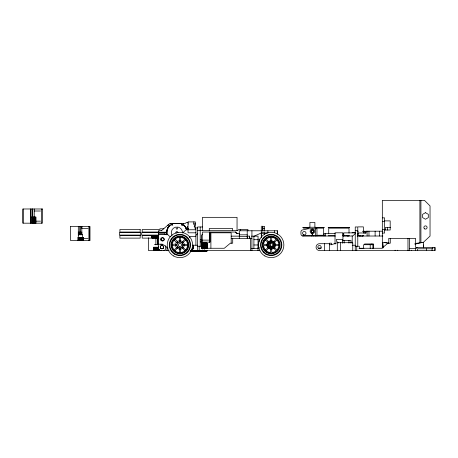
<?xml version="1.0" encoding="UTF-8"?>
<svg xmlns="http://www.w3.org/2000/svg" width="458" height="458" viewBox="0 0 458 458"><rect width="100%" height="100%" fill="white"/><g stroke="black" fill="none" stroke-linecap="round" stroke-linejoin="round"><path stroke-width="0.69" d="M78.312 237.816L78.312 226.458M79.784 234.977L79.784 226.458M80.287 234.977L80.287 226.458M81.81 234.977L81.81 226.458L81.81 228.485L88.028 228.485M88.909 240.656L88.909 226.458M89.722 240.656L89.722 226.458M202.814 248.671L202.814 247.457L202.052 245.849L202.682 244.858L202.659 243.324L201.589 242.729M206.758 248.671C205.86 246.988 208.213 243.021 205.55 242.729M205.986 242.729L206.827 243.456L207.045 248.671L206.758 242.946L200.965 242.74M382.928 247.847L382.928 242.437L388.808 243.078M423.49 247.847L423.49 242.437L414.874 243.501M196.11 251.333L196.219 250.486L195.474 250.618L197.587 250.486L195.474 250.486C195.629 251.522 191.501 251.763 191.616 250.486M204.875 251.345C206.833 249.553 203.69 252.53 204.491 250.079L204.308 251.345L204.377 250.079M196.969 251.333L197.129 250.486M206.93 248.322L206.758 247.457L206.512 248.196L206.512 245.849L206.203 247.022L206.512 248.196L207.022 243.536L206.174 242.729M203.449 242.729L205.184 243.456L204.594 246.581L204.594 243.587L204.491 244.858L203.323 247.022L203.982 248.196L205.144 245.706L205.155 243.324L204.457 242.729M206.793 246.009L206.816 244.858L207.005 248.196L207.005 245.849M206.735 248.614L206.758 247.457L206.787 248.671M207.033 243.45L206.684 242.889L201.171 242.889M206.306 248.648L205.9 247.022C206.764 238.927 207.342 244.732 206.942 248.196M198.589 251.345C199.476 249.828 197.85 251.35 197.049 251.184M200.06 250.618L198.074 250.486L200.06 250.618L198.074 250.618L198.892 250.618M203.982 248.648L203.089 247.022L204.279 244.858C202.934 241.498 208.882 242.734 206.3 245.706L206.295 243.587L205.928 246.581L205.928 243.587L204.995 247.022L205.487 248.196C205.619 246.576 207.491 243.999 205.802 242.769M199.385 251.345L199.751 250.486M206.644 247.022L206.718 243.587L207.039 243.587L207.045 246.581L206.684 242.889L206.993 243.324M205.928 251.333C207.308 249.902 207.234 251.425 205.55 251.345M200.152 251.345L200.575 250.486M207.01 248.322L207.045 247.457M205.882 248.614L205.487 245.849L205.487 248.196L205.928 247.457L206.3 248.322M201.365 250.486L200.89 251.345M207.027 244.83L206.93 245.706L206.873 243.084L203.976 242.729M206.97 250.486L206.747 251.121L206.123 251.333M202.115 250.486L201.589 251.345M201.898 251.184L202.293 250.486L200.512 250.486L200.398 251.184L199.602 251.184M200.049 250.749C199.923 251.322 197.146 251.66 197.581 250.618M206.93 245.706L206.924 243.587L206.758 246.581L206.718 244.858M204.526 248.614L204.594 247.457L203.982 245.849L203.982 248.196L204.594 247.457L205.144 248.322M203.449 251.345L204.113 250.486M202.253 242.729L202.82 243.456L202.814 246.581L202.052 248.196L201.262 247.022L202.052 245.849L202.052 248.196L202.814 247.457L203.524 248.322M204.68 250.486L203.976 251.345M274.205 245.368C274.892 241.503 268.508 240.662 268.17 244.572C267.483 248.436 273.867 249.278 274.205 245.368L279.26 245.58M278.756 245.58L278.727 245.963A7.603 7.603 0 0 1 277.222 249.599L276.97 249.891L273.621 246.793M205.241 251.345L206.037 250.486L205.327 251.184M205.802 251.305L206.369 250.486M202.728 248.614L202.814 247.457M206.587 250.618L206.026 250.618M206.249 251.305L206.713 250.618M204.886 251.184C206.003 251.883 207.737 249.828 206.684 251.184L190.768 250.99L193.511 251.345M207.045 250.486L206.816 250.486M206.667 245.94L206.667 248.104M204.016 251.345L204.136 250.079M166.821 231.788L166.935 234.324M166.832 231.674L167.37 229.223M201.434 246.478C204.858 240.96 200.077 251.562 203.936 244.83L203.936 242.917L204.388 242.889L205.596 243.324L205.144 245.706L205.631 244.83M206.575 248.104L206.575 245.929M206.3 245.706L206.598 243.587C204.543 243.204 206.753 242.671 206.804 243.009M270.758 247.978L270.581 252.535L270.197 252.513A7.603 7.603 0 0 1 266.556 251.007L266.27 250.749M271.617 241.961L271.794 236.901M206.798 250.646L206.707 251.156L206.993 250.749M202.877 251.345C204.205 250.434 202.842 250.383 202.253 251.345M200.449 251.093C202.51 251.98 202.436 250.011 204.176 250.486L203.839 251.184M197.524 251.121L195.474 251.036L197.53 251.093L197.072 251.093M203.936 251.156C204.68 251.442 204.228 249.65 205.631 250.486L205.413 251.093L202.104 251.156M166.792 233.07A10.191 10.191 0 0 1 166.815 231.737L167.388 229.137A10.191 10.191 0 0 1 168.246 227.334M202.676 250.079L202.402 251.345L202.35 250.079M203.839 242.889L204.176 244.83L202.814 246.581L203.495 243.587L202.877 242.729M204.113 243.587L203.524 245.706L203.489 243.456M202.516 244.858C204.119 241.698 201.44 242.334 202.293 244.83L201.503 245.706L202.144 242.98L201.228 242.98M206.77 251.093C206.753 251.184 206.237 250.681 206.615 251.184M206.1 248.648L205.528 247.022L206.1 245.379M167.433 229.046L168.538 226.91M200.398 251.127L198.039 250.99M206.93 250.915L206.793 250.749M205.384 248.648L204.72 247.022L205.608 244.858L205.608 242.946M206.484 251.184L206.558 250.749M205.882 250.99L206.558 251.093M167.388 229.137L168.607 226.773L170.233 224.993L168.733 226.636M206.392 242.98L206.833 243.255M205.047 248.648L204.119 247.022L205.356 244.83L205.86 244.858L205.928 246.581L206.026 243.456L205.241 242.729M206.787 242.98L206.793 243.324M269.361 247.406L265.909 251.11M273.014 242.54L276.466 238.836M204.039 243.198L202.659 243.324L204.079 243.324M265.405 240.049L265.153 240.341A7.603 7.603 0 0 0 263.648 243.977L263.625 244.36L268.176 244.543M205.802 251.093L206.873 250.99M201.308 245.706C204.474 243.788 199.688 243.101 202.161 243.009M202.802 243.324L204.108 243.456M175.002 250.749L178.099 247.406L177.509 246.822L174.143 249.891L173.891 249.599A7.603 7.603 0 0 1 172.38 245.963L172.38 243.977A7.603 7.603 0 0 1 173.891 240.341L175.294 238.939A7.603 7.603 0 0 1 178.929 237.433L180.916 237.433A7.603 7.603 0 0 1 184.551 238.939L184.843 239.191L181.746 242.54L182.353 243.146L185.702 240.049M195.932 235.303L197.667 233.563M259.188 247.847L258.512 248.522L251.408 248.522M265.05 250.251L268.754 246.793M277.325 239.694L273.621 243.146M355.242 233.563L352.202 236.603L352.202 243.238M417.101 247.509L416.087 248.522L409.498 248.522M202.814 250.486L204.079 250.749M182.605 233.013L186.005 229.761L195.892 229.761L195.892 245.225M206.638 243.066L206.209 243.084C206.031 244.881 207.417 240.502 206.758 246.581L206.758 243.587M422.94 242.723L430.039 236.099L430.039 205.928L424.463 200.352L382.327 200.352L382.327 247.887M276.105 250.749L275.819 251.007A7.603 7.603 0 0 1 272.178 252.513L271.794 252.535L271.617 247.978M204.972 242.98L205.487 243.084C203.833 242.694 204.239 243.37 205.596 243.324L204.423 243.198M205.997 243.324L206.627 243.456M161.434 230.672L169.683 223.573L184.992 223.573L186.515 222.411L188.032 222.411M204.646 243.324L204.594 246.581L204.606 243.198M183.635 223.475L181.694 224.993L181.694 223.613L172.551 223.475L172.551 224.993L170.582 223.515M202.293 250.486L200.552 250.749M202.516 242.946L202.831 242.98M205.802 242.98L206.713 243.181M362.81 236.019L363.669 235.521M254.201 236.151L261.3 232.956L267.89 232.956L267.89 230.775M206.352 251.093L206.764 250.778M199.745 250.618L200.066 250.486M329.439 244.715L331.466 244.715L337.3 242.688L352.763 242.688L352.763 250.549M197.123 250.618L197.587 250.486M414.874 244.211L421.715 242.437M194.369 251.333L194.369 250.486L194.965 250.612C193.116 251.139 191.152 250.337 194.965 250.486L194.965 251.156L194.369 251.184M191.616 250.618C193.293 250.492 191.667 251.333 190.746 250.875M202.82 250.618L204.108 250.618M202.654 250.778L204.039 250.875M202.619 250.904L203.987 250.99M268.176 245.402L263.625 245.58L263.648 245.963A7.603 7.603 0 0 0 265.153 249.599L265.405 249.891M274.199 244.543L279.26 244.36M205.155 250.749L205.545 250.892L204.451 250.778L205.774 250.875M312.757 232.624L312.047 232.624M204.76 242.917L205.768 242.946L204.875 242.729M194.369 250.875L194.965 251.007C192.606 251.081 191.141 250.973 194.965 250.875L194.369 250.749L194.965 250.749M270.581 237.404L270.197 237.433A7.603 7.603 0 0 0 266.556 238.939L266.27 239.191L269.361 242.54M195.474 250.921L197.564 250.892L195.474 250.784L196.19 250.99M193.459 250.99L192.864 251.03L193.465 251.093M194.965 251.156L196.179 251.093M196.213 250.618L195.474 250.652L196.207 250.749M194.965 250.612L192.824 250.618L193.448 250.486L192.824 250.646L193.453 250.875L192.841 250.875M198.886 250.749L198.062 250.778L200.02 250.892L199.734 250.749M198.864 250.875L198.051 250.904L198.806 251.093M206.478 242.98L206.529 242.946M201.961 251.093L200.495 250.99M202.585 243.084L203.987 243.084M190.791 251.093L192.371 251.093L191.65 250.99M34.258 211.012L40.476 211.012M382.327 217.848L384.611 217.848L384.611 233.059L382.327 233.059M384.611 220.888L390.187 220.888L390.187 230.013L384.611 230.013M35.638 221.151L40.476 221.151M382.327 221.397L384.611 221.397M188.29 221.901L195.389 221.901L195.389 226.212L194.118 226.212M188.032 223.928L188.541 223.928M193.488 223.928L195.389 223.928M172.809 224.993L170.067 224.993L169.615 225.388A10.345 10.345 0 0 0 166.941 230.025L166.603 232.195L158.525 232.195L158.525 230.672L161.817 230.672M358.293 226.887L363.366 226.887L363.366 232.973M202.488 226.973L197.667 226.973L197.667 250.549M308.852 227.242L315.951 227.242M302.875 227.397L309.087 227.397M315.82 227.397L324.167 227.397M328.226 227.397L349.523 227.397M390.502 227.397L385.453 227.397L385.453 229.933M302.875 227.649L308.2 227.649M316.278 227.649L324.167 227.649M328.226 227.649L349.523 227.649M194.536 227.947L197.69 227.947M303.379 228.158L308.452 228.158M316.146 228.158L323.663 228.158L323.663 235.257L317.4 235.257M262.875 228.49L264.65 228.49M159.859 228.788L163.844 228.788M186.2 228.788L187.03 228.788M187.465 228.788L188.616 228.788M160.037 229.51L142.209 229.51L142.209 232.04L159.521 232.04M382.327 229.51L384.611 229.51M197.667 230.523L237.776 230.523L238.79 229.51L247.915 229.51L247.915 230.775M355.242 230.523L357.778 230.523M382.859 231.198L366.085 231.198L366.085 232.973L357.973 232.973L357.973 236.019M357.154 231.25L358.419 231.25M362.679 231.25L365.37 231.25L365.37 233.311M159.882 232.549L141.705 232.549L141.705 235.086L158.834 235.086M195.892 232.801L188.032 232.801L188.032 221.901M355.454 232.876L343.792 232.876L343.792 236.019M264.65 233.059L261.249 233.059L261.3 236.654M335.25 233.483L324.109 233.483L324.109 236.019M239.294 233.563L236.763 233.563L235.24 232.04M158.525 233.815L165.006 233.815L165.418 234.473M166.638 234.473L164.863 234.473L164.863 233.815M158.525 234.473L167.651 234.473L169.529 236.351L170.891 236.351M78.828 234.57L82.577 234.57L82.577 237.359M239.294 234.828L247.206 234.828M158.72 235.378L151.816 235.378L151.816 237.914L158.72 237.914M158.525 235.589L142.209 235.589L142.209 238.126L158.789 238.126M302.875 235.761L324.167 235.761M328.226 235.761L334.798 235.761M342.945 235.761L349.523 235.761M302.875 236.019L335.451 236.019M342.853 236.019L352.156 236.019L352.156 235.555M357.154 236.019L382.859 236.019M231.181 236.151L239.649 236.151M247.206 236.151L249.587 236.151L249.587 238.177L251.923 238.177L251.923 230.775M251.408 236.151L258.054 236.151L258.003 250.549M195.892 236.351L189.555 236.351L189.555 237.679M239.294 236.351L247.206 236.351M261.249 236.351L261.713 236.351M231.181 238.378L251.923 238.378L251.923 250.549M83.19 238.629L88.028 238.629M253.898 239.7L258.054 239.7M200.203 239.9L201.726 239.9M202.144 240.118L208.619 240.118M200.203 241.675L201.726 241.675M201.131 242.145L210.004 242.145L210.004 232.206M201.829 242.82L206.569 242.82M203.919 242.98L202.722 243.084M201.314 243.198L202.218 243.135M201.343 243.324L202.253 243.255M201.36 243.456L202.293 243.587M202.682 243.587L204.176 243.587M204.491 243.587L205.631 243.587M329.228 243.702L319.495 243.702A3.424 3.424 0 0 0 316.077 247.125A3.424 3.424 0 0 0 319.495 250.549L435.1 250.549L435.1 247.509L415.578 247.509L415.578 238.378L388.756 238.378L388.756 243.198M158.525 244.211L162.584 244.211M172.357 244.36C178.431 243.347 178.431 246.593 172.357 245.58M187.488 244.36L182.931 244.543L182.937 245.368L187.488 245.58M154.415 244.463L158.468 244.463M372.984 244.715L363.623 244.715L363.623 248.368M204.279 244.858L204.119 247.022M206.289 244.83L207.045 244.858L207.033 247.022L206.444 247.022M253.898 244.973L258.054 244.973M192.394 245.225L197.667 245.225M352.202 245.225L355.242 245.225M197.667 246.238L201.726 246.238M269.836 246.238L272.539 246.238M355.242 246.238L359.301 246.238L359.301 248.265L381.863 248.265L387.949 243.198L390.279 243.198L390.279 238.378M205.528 247.022L205.86 243.587M205.9 247.022L206.203 247.022M158.754 247.251L153.441 247.251L153.441 250.549M258.003 247.509L259.016 247.509M321.424 248.013L318.585 248.013L319.26 248.86M359.009 248.368L363.944 248.368M160.672 248.522L163.437 248.522M190.717 250.486L192.32 250.486M169.105 250.549L148.478 250.549L148.478 237.771M190.809 250.549L259.938 250.549M190.723 250.618L192.32 250.618M200.57 250.618L202.287 250.618M205.625 250.618L204.457 250.749M190.728 250.749L192.326 250.749M200.53 250.875L202.093 250.749M205.11 250.875L205.482 251.007L204.365 250.99M190.104 251.333L206.444 251.305M197.117 250.749L197.575 250.749M205.986 251.093L206.329 251.121M194.369 251.093L194.965 251.104L194.369 250.99M191.633 250.875L192.343 250.892L191.621 250.749M197.089 250.99L197.547 251.007L197.106 250.875M191.667 251.093L192.377 251.121M199.682 250.99L199.991 251.007L199.711 250.875M271.794 237.404L272.178 237.433A7.603 7.603 0 0 1 275.819 238.939L276.105 239.191M186.658 229.716L185.547 227.22L183.858 225.164L181.694 224.993L183.795 224.993L184.242 225.388A10.345 10.345 0 0 1 186.921 230.025M205.51 243.118L205.052 243.084L205.573 243.255M199.642 251.093L199.951 251.121M206.209 243.084L206.541 243.198M205.356 251.156L205.052 250.99M205.155 243.324L205.631 243.536L205.19 243.587L205.144 245.706M202.82 243.456L203.495 243.587M384.703 242.437L388.808 243.501M358.849 235.521L359.707 236.019M206.959 243.255L207.01 245.706L206.901 243.587M268.754 243.146L265.05 239.694M167.914 248.013L164.559 245.505A6.475 6.475 0 0 0 160.678 244.211M174.544 250.349L175.294 251.007A7.603 7.603 0 0 0 178.929 252.513L180.916 252.513A7.603 7.603 0 0 0 184.551 251.007L185.954 249.599A7.603 7.603 0 0 0 187.465 245.963L187.465 243.977A7.603 7.603 0 0 0 185.954 240.341L185.301 239.591M183.629 224.993L185.438 227.088M276.466 251.11L273.014 247.406M237.267 233.563L235.744 232.04L202.488 232.04L202.488 234.576L201.726 235.086L201.726 248.265L224.288 248.265L230.374 243.198L232.704 243.198L232.704 238.378M175.002 239.191C180.017 242.769 177.721 245.064 174.143 240.049M185.702 249.891L182.353 246.793L181.774 247.383L184.843 250.749M338.262 242.946L336.327 240.914L336.327 239.494L342.361 239.494L342.361 240.41L350.983 240.41L350.983 243.141M276.97 240.049L277.222 240.341A7.603 7.603 0 0 1 278.727 243.977L278.756 244.36M202.287 247.022L203.524 248.648M201.434 247.566L202.155 248.648M185.605 227.345L186.606 229.555M195.892 229.761L193.866 223.928L193.866 221.901M206.781 246.581L206.873 247.022M270.758 241.961L270.581 236.901M202.682 244.858L202.814 246.581M201.365 243.587L201.503 245.706M166.678 234.049L166.586 232.704L158.525 232.704L158.525 248.522A2.027 2.027 0 0 0 160.552 250.549M166.815 231.737L166.941 234.393M203.009 250.079L203.054 251.345M204.463 250.079L204.474 251.345M207.01 245.706L207.005 243.587L207.045 246.581M434.831 247.509L434.831 250.549M432.821 247.509L432.821 248.774L417.507 248.774L417.507 250.549M432.06 248.774L432.06 250.549M426.432 248.774L426.432 250.549M423.49 244.973L423.49 247.566M420.913 200.352L420.913 242.774M419.9 200.352L419.9 242.774M415.578 248.522L415.578 250.549M411.324 250.205L411.324 250.549M409.498 238.378L409.498 250.549M408.685 250.205L408.685 250.549M407.975 238.378L407.975 250.549M397.733 250.205L397.733 250.549M395.099 250.205L395.099 250.549M387.479 227.397L387.479 230.048M382.928 244.973L382.928 248.013M379.619 231.198L379.619 236.019M375.119 231.198L375.119 236.019M373.259 248.574L373.259 243.959L364.637 243.959L364.637 244.715M372.984 243.959L372.984 248.602M371.232 243.959L371.232 244.715M370.213 244.715L370.213 248.602M368.976 231.198L368.976 236.019M367.098 231.198L367.098 236.019M364.099 231.25L364.099 233.294M358.145 232.973L358.145 234.193M357.778 246.238L357.778 226.973L355.242 226.973L355.242 250.549M356.765 246.238L356.765 250.549M355.454 233.66L355.454 232.618L352.156 232.618L352.156 232.927M349.013 233.128L349.013 228.158L328.73 228.158L328.73 233.838M348.95 240.41L348.95 243.141M344.135 240.41L344.135 243.141M343.031 233.328L343.031 235.561M342.939 240.914L342.939 232.801L335.027 232.801L335.027 244.16M342.613 240.41L342.613 243.25M340.34 242.688L340.34 250.549M337.3 242.688L337.3 250.549M331.466 244.715L331.466 243.198L329.439 243.198L329.439 250.297M325.38 233.483L325.38 236.019M324.567 243.702L324.567 250.549M316.965 236.019L316.965 228.765L308.091 228.765L302.435 229.973A1.878 1.878 0 0 0 300.946 231.811L300.946 233.986A2.027 2.027 0 0 0 302.973 236.019M315.447 228.765L315.447 236.019M314.886 227.242L314.886 222.428L309.917 222.428L309.917 227.242M313.163 236.019L313.163 235.509L312.659 235.509L312.659 232.635M312.15 232.635L312.15 235.509L311.64 235.509L311.64 236.019M277.525 234.107L277.525 230.775L239.294 230.775L239.294 238.378M277.256 230.775L277.256 234.015M274.485 230.775L274.485 232.716M270.678 242.826L270.678 246.238M264.65 231.101L264.65 226.464L262.875 226.464L262.875 231.101M264.65 232.927L264.65 234.376M262.617 226.16L262.617 230.838M261.501 233.059L261.501 237.748M261.3 226.16L261.3 232.956M259.068 238.939L259.068 241.732M253.898 236.151L253.898 248.522M250.4 238.378L250.4 250.549M249.536 236.151L249.536 238.28M247.406 236.151L247.406 238.28M247.206 230.775L247.206 238.378M240.307 229.51L240.307 230.775M237.049 230.523L237.049 217.338L202.47 217.338L202.488 230.689M232.601 230.523L232.601 228.49L209.277 228.49L209.277 230.523M231.181 243.261L231.181 232.801L210.903 232.801L210.903 248.139M209.798 232.206L209.798 242.145M209.495 232.206L209.495 242.145M202.144 234.628L202.144 242.145M202.104 242.917L202.104 244.194M200.203 226.973L200.203 246.238M199.19 246.238L199.19 250.549M193.356 245.064L193.356 247.887M187.706 226.212L187.706 228.239A11.668 11.668 0 0 1 188.198 229.681M180.532 237.404L180.349 241.961L179.49 241.961L179.313 237.404M180.532 252.535L180.349 247.978L179.49 247.978L179.313 252.535M166.993 247.125L166.993 250.549M165.573 245.86L165.573 248.522A2.027 2.027 0 0 1 163.546 250.549M161.061 237.925L161.061 240.765M159.098 249.232L159.098 250.549M158.989 249.232L158.989 250.549M158.033 247.251L158.033 250.549M157.913 235.378L157.913 237.914M157.873 237.771L157.861 244.87M157.821 247.251L157.821 250.549M157.689 235.378L157.684 237.914M157.638 247.251L157.638 250.549M157.426 235.378L157.426 237.914M157.352 237.771L157.352 244.87M156.974 247.251L156.974 250.549M156.527 235.378L156.527 237.914M156.527 247.251L156.527 250.549M156.321 235.378L156.321 237.914M156.241 235.378L156.241 237.914M156.104 247.251L156.104 250.549M155.88 237.771L155.88 244.87M155.903 247.251L155.903 250.549M155.749 247.251L155.749 250.549M155.399 235.378L155.399 237.914M155.336 247.251L155.336 250.549M155.279 235.378L155.279 237.914M155.193 235.378L155.193 237.914M155.096 235.378L155.096 237.914M154.495 247.251L154.489 250.549M154.34 247.251L154.34 250.549M154.186 235.378L154.186 237.914M154.031 235.378L154.031 237.914M153.499 247.251L153.499 250.549M153.281 235.378L153.281 237.914M153.155 235.378L153.155 237.914M152.577 235.378L152.577 237.914M152.48 235.378L152.48 237.914M152.09 235.378L152.09 237.914M152.033 235.378L152.033 237.914M83.556 240.656L83.556 237.359L77.849 237.359L77.849 240.656M83.07 237.359L83.07 240.656M82.955 237.359L82.955 240.656M82.022 237.359L82.022 240.656M81.81 231.937L81.81 234.702M81.679 237.359L81.679 240.656M81.49 237.359L81.49 240.656M80.934 237.359L80.934 240.656M80.471 237.359L80.471 240.656M80.287 231.937L80.287 234.702M79.915 237.359L79.915 240.656M79.784 231.937L79.784 234.702M79.761 237.359L79.761 240.656M79.726 237.359L79.726 240.656M79.389 237.359L79.389 240.656M78.455 237.359L78.455 240.656M78.312 231.937L78.312 235.177M78.335 237.359L78.335 240.656M41.357 208.985L41.357 223.183M35.987 223.183L35.987 217.098L30.892 217.098L30.955 223.183M35.438 217.098L35.438 223.183M35.318 217.098L35.318 223.183M34.419 217.098L34.419 223.183M34.258 208.985L34.224 220.138M34.018 217.098L34.018 223.183M33.926 217.098L33.926 223.183M33.737 217.098L33.737 223.183M33.314 217.098L33.314 223.183M32.856 217.098L32.856 223.183M32.736 208.985L32.736 217.504M32.232 208.985L32.243 223.183M32.157 217.098L32.157 223.183M31.945 217.098L31.991 223.183M31.012 208.985L31.012 217.504M30.457 208.985L30.457 223.183M23.1 208.985L23.1 223.183M274.794 246.467A3.904 3.904 0 0 1 274.571 246.925M273.14 248.351A3.904 3.904 0 0 1 272.682 248.579M269.693 248.579A3.904 3.904 0 0 1 268.812 248.07M268.09 247.349A3.904 3.904 0 0 1 267.581 246.467M267.581 243.479A3.904 3.904 0 0 1 267.804 243.021M269.235 241.589A3.904 3.904 0 0 1 269.693 241.366M271.188 241.068A3.904 3.904 0 0 1 271.697 241.103M272.682 241.366A3.904 3.904 0 0 1 273.14 241.589M274.571 243.021A3.904 3.904 0 0 1 274.794 243.479M275.058 244.463A3.904 3.904 0 0 1 275.092 244.973M348.841 235.647A1.265 1.265 0 0 1 347.044 235.647M348.452 235.63A1.013 1.013 0 0 1 347.433 235.63M362.45 235.698A2.382 2.382 0 0 1 360.068 235.698M360.246 236.019A2.382 2.382 0 0 1 359.055 235.698M363.463 235.698A2.382 2.382 0 0 1 362.272 236.019M362.891 231.33A2.382 2.382 0 0 1 363.463 231.571M176.198 233.34A1.013 1.013 0 0 1 175.878 232.635L175.906 232.372A1.013 1.013 0 0 1 177.12 231.611A1.013 1.013 0 0 1 177.881 232.83M172.065 235.395A5.576 5.576 0 0 1 175.437 227.214L176.387 227.088C175.328 229.968 178.46 229.864 177.401 227.088L178.328 227.208A5.576 5.576 0 0 1 182.467 232.59M185.553 227.105A10.191 10.191 0 0 1 186.681 229.51M166.97 234.92A10.191 10.191 0 0 1 169.454 225.634M183.858 225.164A10.191 10.191 0 0 1 186.646 229.641M192.99 246.988A1.265 1.265 0 0 1 191.765 249.112M193.07 247.623A1.013 1.013 0 0 1 193.07 248.15M192.967 248.396A1.013 1.013 0 0 1 192.6 248.763M193.167 246.81A1.523 1.523 0 0 1 191.696 249.358M161.92 250.549A3.424 3.424 0 0 1 161.039 250.434M158.617 248.013A3.424 3.424 0 0 1 158.617 246.238M70.658 226.458L70.658 240.656L89.923 240.656L89.923 226.458L70.658 226.458M204.594 247.457L204.594 248.671L204.594 247.457M205.928 247.457L205.928 248.671L205.928 247.457M175.649 244.412C174.675 249.885 183.721 251.076 184.196 245.534C185.169 240.061 176.124 238.87 175.649 244.412M266.917 244.412C265.938 249.885 274.983 251.076 275.458 245.534C276.437 240.061 267.392 238.87 266.917 244.412M168.681 224.454L167.674 225.599A11.668 11.668 0 0 1 168.681 224.454M425.476 212.689L422.637 214.333L422.637 217.607L425.476 219.25L428.316 217.607L428.316 214.333L425.476 212.689M42.422 208.985L22.9 208.985L22.9 223.183L42.422 223.183L42.422 208.985M140.182 229.51L119.904 229.51L119.904 232.04L140.182 232.04L140.182 229.51M140.692 232.549L119.395 232.549L119.395 235.086L140.692 235.086L140.692 232.549M140.182 235.589L119.904 235.589L119.904 238.126L140.182 238.126L140.182 235.589M198.772 251.184L198.011 251.127L198.772 251.184M196.167 251.184L195.474 251.127L196.167 251.184M264.85 255.948A12.675 12.675 0 0 0 283.863 244.973A12.675 12.675 0 0 0 264.85 233.992A12.675 12.675 0 0 0 264.85 255.948M269.665 247.606A3.04 3.04 0 0 0 274.228 244.973A3.04 3.04 0 0 0 269.665 242.339A3.04 3.04 0 0 0 269.665 247.606M269.945 247.125A2.485 2.485 0 0 0 273.672 244.973A2.485 2.485 0 0 0 269.945 242.82A2.485 2.485 0 0 0 269.945 247.125M266.092 251.608A8.364 8.364 0 0 0 279.483 246.066A8.364 8.364 0 0 0 267.987 237.244A8.364 8.364 0 0 0 266.092 251.608M266.751 252.656A8.874 8.874 0 0 0 280.061 244.973A8.874 8.874 0 0 0 266.751 237.29A8.874 8.874 0 0 0 266.751 252.656M265.863 254.19A10.649 10.649 0 0 0 281.836 244.973A10.649 10.649 0 0 0 265.863 235.75A10.649 10.649 0 0 0 265.863 254.19M264.02 252.14A10.139 10.139 0 0 0 280.983 247.595A10.139 10.139 0 0 0 268.565 235.177A10.139 10.139 0 0 0 264.02 252.14M270.375 246.375A1.62 1.62 0 0 0 272.808 244.973A1.62 1.62 0 0 0 270.375 243.564A1.62 1.62 0 0 0 270.375 246.375M424.669 228.886A1.62 1.62 0 0 0 427.102 227.477A1.62 1.62 0 0 0 424.669 226.075A1.62 1.62 0 0 0 424.669 228.886M318.659 248.574A1.672 1.672 0 0 0 321.173 247.125A1.672 1.672 0 0 0 318.659 245.677A1.672 1.672 0 0 0 318.659 248.574M303.431 234.668A1.723 1.723 0 0 0 306.013 233.179A1.723 1.723 0 0 0 303.431 231.685A1.723 1.723 0 0 0 303.431 234.668M311.263 233.277A2.284 2.284 0 0 0 314.686 231.301A2.284 2.284 0 0 0 311.263 229.326A2.284 2.284 0 0 0 311.263 233.277M311.434 232.269A1.368 1.368 0 0 0 313.724 231.656A1.368 1.368 0 0 0 312.047 229.979A1.368 1.368 0 0 0 311.434 232.269M311.577 232.126A1.168 1.168 0 0 0 313.53 231.605A1.168 1.168 0 0 0 312.104 230.174A1.168 1.168 0 0 0 311.577 232.126M173.582 255.948A12.675 12.675 0 0 0 192.6 244.973A12.675 12.675 0 0 0 173.582 233.992A12.675 12.675 0 0 0 173.582 255.948M172.752 252.14A10.139 10.139 0 0 0 189.715 247.595A10.139 10.139 0 0 0 177.298 235.177A10.139 10.139 0 0 0 172.752 252.14M161.771 240.748A1.62 1.62 0 0 0 164.204 239.345A1.62 1.62 0 0 0 161.771 237.937A1.62 1.62 0 0 0 161.771 240.748M179.112 246.375A1.62 1.62 0 0 0 181.545 244.973A1.62 1.62 0 0 0 179.112 243.564A1.62 1.62 0 0 0 179.112 246.375M161.113 248.534A1.62 1.62 0 0 0 163.546 247.125A1.62 1.62 0 0 0 161.113 245.723A1.62 1.62 0 0 0 161.113 248.534M161.823 240.662A1.523 1.523 0 0 0 164.101 239.345A1.523 1.523 0 0 0 161.823 238.028A1.523 1.523 0 0 0 161.823 240.662M174.83 251.608A8.364 8.364 0 0 0 188.215 246.066A8.364 8.364 0 0 0 176.719 237.244A8.364 8.364 0 0 0 174.83 251.608M175.488 252.656A8.874 8.874 0 0 0 188.793 244.973A8.874 8.874 0 0 0 175.488 237.29A8.874 8.874 0 0 0 175.488 252.656M178.454 247.52A2.943 2.943 0 0 0 182.862 244.973A2.943 2.943 0 0 0 178.454 242.425A2.943 2.943 0 0 0 178.454 247.52M174.601 254.19A10.649 10.649 0 0 0 190.568 244.973A10.649 10.649 0 0 0 174.601 235.75A10.649 10.649 0 0 0 174.601 254.19M161.084 248.574A1.672 1.672 0 0 0 163.598 247.125A1.672 1.672 0 0 0 161.084 245.677A1.672 1.672 0 0 0 161.084 248.574"/></g></svg>
